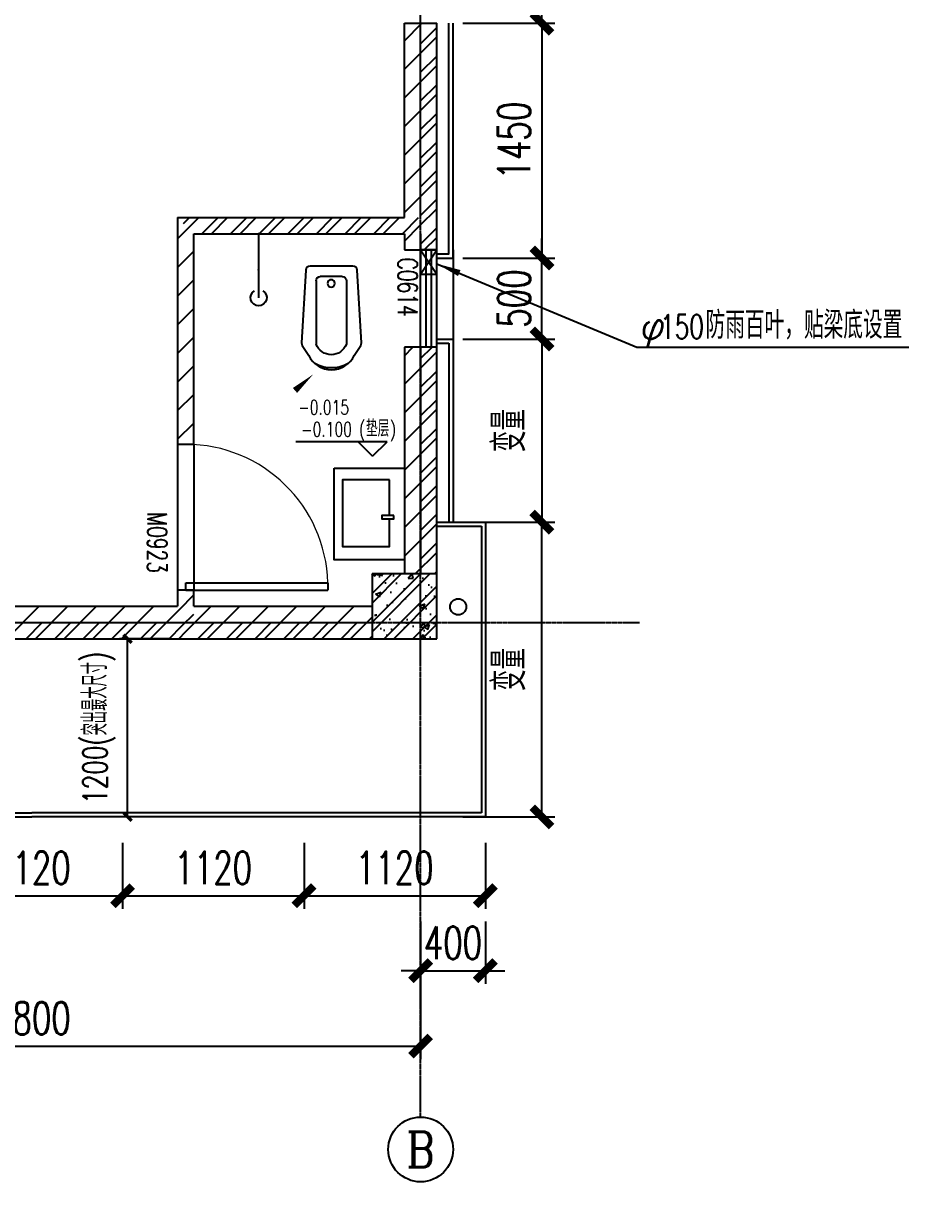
# Model space of a CAD drawing. Extents: x -202236 to 1002404, y -663931 to 1550022.
# Drawn here: x -163036 to -157568, y -348205 to -341052 of the extents above; entities that cross this region are included whole.
import ezdxf
from ezdxf.enums import TextEntityAlignment as Align

# ---------------------------------------------------------------- set-up
doc = ezdxf.new("R2010")
doc.units = 0
doc.linetypes.add('DOTE', pattern=[2.42, 2, -0.2, 0.02, -0.2])
for name, color, linetype in [('!ZN3-铝板幕墙-3', 3, 'Continuous'), ('25mm厚湿贴石材', 35, 'Continuous'), ('3索引', 3, 'Continuous'), ('A-AXIS-D', 1, 'Continuous'), ('A-AXIS-DOTE', 14, 'DOTE'), ('A-AXIS-DP', 126, 'Continuous'), ('A-AXIS-ELEV', 4, 'Continuous'), ('A-DRAIN', 142, 'Continuous'), ('A-LIN-V', 9, 'Continuous'), ('A-LVTRY', 212, 'Continuous'), ('A-TEXT', 61, 'Continuous'), ('A-WINDOW', 140, 'Continuous'), ('AS-COLN', 6, 'Continuous'), ('AS-WALL', 40, 'Continuous'), ('DIM', 173, 'Continuous'), ('DIM_SYMB', 3, 'Continuous'), ('PUB_HATCH', 8, 'Continuous'), ('PUB_TEXT', 7, 'Continuous'), ('宿舍-1i$0$单元1$0$LVTRY', 6, 'Continuous')]:
    doc.layers.add(name, color=color, linetype=linetype)
doc.styles.add('_TCH_AXIS', font='COMPLEX', dxfattribs={"bigfont": 'GBCBIG'})
doc.styles.add('_TCH_DIM', font='SIMPLEX', dxfattribs={"bigfont": 'GBCBIG'})
doc.styles.add('_TCH_DIM_T3', font='SIMPLEX', dxfattribs={"width": 0.705882, "bigfont": 'GBCBIG'})
doc.styles.add('_TCH_SPACE', font='SIMPLEX', dxfattribs={"height": 5, "bigfont": 'GBCBIG'})
doc.styles.add('DHTEXT-1', font='ROMANS.shx', dxfattribs={"width": 0.7, "bigfont": 'CHINESE.shx'})
doc.dimstyles.new('_TCH_ARCH&&50', dxfattribs={"dimtxt": 148.75, "dimasz": 50, "dimexe": 50, "dimexo": 50, "dimgap": 63.125, "dimtad": 1, "dimdec": 0, "dimzin": 0, "dimdsep": 46, "dimtxsty": '_TCH_DIM_T3', "dimblk": 'ARCHTICK', "dimcen": 0.09, "dimclrt": 7, "dimazin": 2, "dimtfac": 1, "dimtdec": 0, "dimtix": 1, "dimtmove": 2, "dimatfit": 3, "dimfxl": 0, "dimtolj": 1, "dimtzin": 0, "dimarcsym": 0})
doc.dimstyles.new('ZN80', dxfattribs={"dimscale": 80, "dimtxt": 2.5, "dimasz": 1.5, "dimexe": 1, "dimexo": 2, "dimgap": 0.9, "dimtad": 1, "dimdec": 0, "dimdsep": 46, "dimtxsty": 'DHTEXT-1', "dimblk": 'ARCHTICK', "dimcen": 2.5, "dimclrd": 173, "dimclre": 173, "dimclrt": 7, "dimazin": 2, "dimtfac": 0.4, "dimtdec": 0, "dimtix": 1, "dimtmove": 2, "dimatfit": 3, "dimfxl": 0, "dimtolj": 1, "dimtzin": 0, "dimarcsym": 0})
pattern_1 = [(45, (-52928.15, -953182.86), (-88.388383, 88.388383), [])]
pattern_2 = [(45, (112454.18, -608430.59), (-88.388383, 88.388383), [])]

# ---------------------------------------------------------------- blocks, each defined once
blk = doc.blocks.new('宿舍-1i$0$单元1$0$$lvtry$00000168')
at = {"color": 0}
blk.add_line((0, 0), (0, -395), dxfattribs=at)
blk.add_arc((0, -395), 50, 121.03319, 58.96681, dxfattribs=at)
for p in [(0, 0), (0, -222.5)]:
    blk.add_point(p, dxfattribs=at)
blk = doc.blocks.new('_ArchTick')
at = {"color": 0, "linetype": 'ByBlock', "const_width": 0.4}
blk.add_lwpolyline([(-0.5, -0.5), (0.5, 0.5)], dxfattribs=at)
blk = doc.blocks.new('*D272')
at = {"layer": 'A-AXIS-DP', "color": 0, "lineweight": -2, "transparency": 16777216}
for p, q in [((-162122.3, -344852.3), (-162441.3, -344852.3)), ((-162391.3, -345952.3), (-162391.3, -344852.3)), ((-162122.3, -345952.3), (-162441.3, -345952.3))]:
    blk.add_line(p, q, dxfattribs=at)
at = {"layer": 'Defpoints', "color": 0, "transparency": 16777216}
for p in [(-162391.3, -344852.3), (-162072.3, -344852.3), (-162072.3, -345952.3)]:
    blk.add_point(p, dxfattribs=at)
at = {"layer": 'A-AXIS-DP', "color": 0, "lineweight": -2, "transparency": 16777216, "xscale": 50, "yscale": 50, "zscale": 50}
for p, rotation in [((-162391.3, -344852.3), 90), ((-162391.3, -345952.3), 270)]:
    blk.add_blockref('_ArchTick', p, dxfattribs=dict(at, rotation=rotation))
at = {"layer": 'A-AXIS-DP', "color": 7, "transparency": 16777216, "insert": (-162567.8, -345402.3), "char_height": 148.75, "attachment_point": 5, "rotation": 90, "style": '_TCH_DIM_T3'}
blk.add_mtext('\\A1;1200(突出最大尺寸)', dxfattribs=at)
blk = doc.blocks.new('*D369')
at = {"layer": 'Defpoints', "color": 0, "ltscale": 800, "transparency": 16777216}
for p in [(0, -2065.5), (4800, -2065.5), (4800, -2615.2)]:
    blk.add_point(p, dxfattribs=at)
at = {"layer": 'DIM', "color": 173, "linetype": 'ByBlock', "lineweight": -2, "ltscale": 800, "transparency": 16777216}
for p, q in [((0, -2225.5), (0, -2695.2)), ((4800, -2225.5), (4800, -2695.2)), ((0, -2615.2), (4800, -2615.2))]:
    blk.add_line(p, q, dxfattribs=at)
at = {"layer": 'DIM', "color": 173, "lineweight": -2, "ltscale": 800, "transparency": 16777216, "xscale": 120, "yscale": 120, "zscale": 120, "rotation": 180}
blk.add_blockref('_ArchTick', (0, -2615.2), dxfattribs=at)
at = {"layer": 'DIM', "color": 173, "lineweight": -2, "ltscale": 800, "transparency": 16777216, "xscale": 120, "yscale": 120, "zscale": 120}
blk.add_blockref('_ArchTick', (4800, -2615.2), dxfattribs=at)
at = {"layer": 'DIM', "color": 7, "ltscale": 800, "transparency": 16777216, "insert": (2400, -2443.2), "char_height": 200, "attachment_point": 5, "style": 'DHTEXT-1'}
blk.add_mtext('\\A1;4800', dxfattribs=at)
blk = doc.blocks.new('*D474')
at = {"layer": 'Defpoints', "color": 0, "ltscale": 800, "transparency": 16777216}
for p in [(-161302.3, -345952.3), (-160182.3, -345952.3), (-160182.3, -346438.9)]:
    blk.add_point(p, dxfattribs=at)
at = {"layer": 'DIM', "color": 173, "linetype": 'ByBlock', "lineweight": -2, "ltscale": 800, "transparency": 16777216}
for p, q in [((-161302.3, -346112.3), (-161302.3, -346518.9)), ((-160182.3, -346112.3), (-160182.3, -346518.9)), ((-161302.3, -346438.9), (-160182.3, -346438.9))]:
    blk.add_line(p, q, dxfattribs=at)
at = {"layer": 'DIM', "color": 173, "lineweight": -2, "ltscale": 800, "transparency": 16777216, "xscale": 120, "yscale": 120, "zscale": 120, "rotation": 180}
blk.add_blockref('_ArchTick', (-161302.3, -346438.9), dxfattribs=at)
at = {"layer": 'DIM', "color": 173, "lineweight": -2, "ltscale": 800, "transparency": 16777216, "xscale": 120, "yscale": 120, "zscale": 120}
blk.add_blockref('_ArchTick', (-160182.3, -346438.9), dxfattribs=at)
at = {"layer": 'DIM', "color": 7, "ltscale": 800, "transparency": 16777216, "insert": (-160742.3, -346266.9), "char_height": 200, "attachment_point": 5, "style": 'DHTEXT-1'}
blk.add_mtext('\\A1;1120', dxfattribs=at)
blk = doc.blocks.new('*D477')
at = {"layer": 'Defpoints', "color": 0, "ltscale": 800, "transparency": 16777216}
for p in [(-163542.3, -345952.3), (-162422.3, -345952.3), (-162422.3, -346438.9)]:
    blk.add_point(p, dxfattribs=at)
at = {"layer": 'DIM', "color": 173, "linetype": 'ByBlock', "lineweight": -2, "ltscale": 800, "transparency": 16777216}
for p, q in [((-163542.3, -346112.3), (-163542.3, -346518.9)), ((-162422.3, -346112.3), (-162422.3, -346518.9)), ((-163542.3, -346438.9), (-162422.3, -346438.9))]:
    blk.add_line(p, q, dxfattribs=at)
at = {"layer": 'DIM', "color": 173, "lineweight": -2, "ltscale": 800, "transparency": 16777216, "xscale": 120, "yscale": 120, "zscale": 120, "rotation": 180}
blk.add_blockref('_ArchTick', (-163542.3, -346438.9), dxfattribs=at)
at = {"layer": 'DIM', "color": 173, "lineweight": -2, "ltscale": 800, "transparency": 16777216, "xscale": 120, "yscale": 120, "zscale": 120}
blk.add_blockref('_ArchTick', (-162422.3, -346438.9), dxfattribs=at)
at = {"layer": 'DIM', "color": 7, "ltscale": 800, "transparency": 16777216, "insert": (-162982.3, -346266.9), "char_height": 200, "attachment_point": 5, "style": 'DHTEXT-1'}
blk.add_mtext('\\A1;1120', dxfattribs=at)
blk = doc.blocks.new('*D478')
at = {"layer": 'Defpoints', "color": 0, "ltscale": 800, "transparency": 16777216}
for p in [(-162422.3, -345952.3), (-161302.3, -345952.3), (-161302.3, -346438.9)]:
    blk.add_point(p, dxfattribs=at)
at = {"layer": 'DIM', "color": 173, "linetype": 'ByBlock', "lineweight": -2, "ltscale": 800, "transparency": 16777216}
for p, q in [((-162422.3, -346112.3), (-162422.3, -346518.9)), ((-161302.3, -346112.3), (-161302.3, -346518.9)), ((-162422.3, -346438.9), (-161302.3, -346438.9))]:
    blk.add_line(p, q, dxfattribs=at)
at = {"layer": 'DIM', "color": 173, "lineweight": -2, "ltscale": 800, "transparency": 16777216, "xscale": 120, "yscale": 120, "zscale": 120, "rotation": 180}
blk.add_blockref('_ArchTick', (-162422.3, -346438.9), dxfattribs=at)
at = {"layer": 'DIM', "color": 173, "lineweight": -2, "ltscale": 800, "transparency": 16777216, "xscale": 120, "yscale": 120, "zscale": 120}
blk.add_blockref('_ArchTick', (-161302.3, -346438.9), dxfattribs=at)
at = {"layer": 'DIM', "color": 7, "ltscale": 800, "transparency": 16777216, "insert": (-161862.3, -346266.9), "char_height": 200, "attachment_point": 5, "style": 'DHTEXT-1'}
blk.add_mtext('\\A1;1120', dxfattribs=at)
blk = doc.blocks.new('*D480')
at = {"layer": 'Defpoints', "color": 0, "ltscale": 800, "transparency": 16777216}
for p in [(-160582.3, -346438.9), (-160182.3, -346438.9), (-160182.3, -346901.9)]:
    blk.add_point(p, dxfattribs=at)
at = {"layer": 'DIM', "color": 173, "linetype": 'ByBlock', "lineweight": -2, "ltscale": 800, "transparency": 16777216}
for p, q in [((-160582.3, -346598.9), (-160582.3, -346981.9)), ((-160182.3, -346598.9), (-160182.3, -346981.9)), ((-160582.3, -346901.9), (-160702.3, -346901.9)), ((-160582.3, -346901.9), (-160182.3, -346901.9)), ((-160182.3, -346901.9), (-160062.3, -346901.9))]:
    blk.add_line(p, q, dxfattribs=at)
at = {"layer": 'DIM', "color": 173, "lineweight": -2, "ltscale": 800, "transparency": 16777216, "xscale": 120, "yscale": 120, "zscale": 120}
blk.add_blockref('_ArchTick', (-160582.3, -346901.9), dxfattribs=at)
at = {"layer": 'DIM', "color": 173, "lineweight": -2, "ltscale": 800, "transparency": 16777216, "xscale": 120, "yscale": 120, "zscale": 120, "rotation": 180}
blk.add_blockref('_ArchTick', (-160182.3, -346901.9), dxfattribs=at)
at = {"layer": 'DIM', "color": 7, "ltscale": 800, "transparency": 16777216, "insert": (-160382.3, -346729.9), "char_height": 200, "attachment_point": 5, "style": 'DHTEXT-1'}
blk.add_mtext('\\A1;400', dxfattribs=at)
blk = doc.blocks.new('*D481')
at = {"layer": 'Defpoints', "color": 0, "ltscale": 800, "transparency": 16777216}
for p in [(-160482.7, -342502.3), (-159833.2, -342502.3), (-160482.7, -343002.3)]:
    blk.add_point(p, dxfattribs=at)
at = {"layer": 'DIM', "color": 173, "linetype": 'ByBlock', "lineweight": -2, "ltscale": 800, "transparency": 16777216}
for p, q in [((-159833.2, -342502.3), (-159833.2, -342382.3)), ((-160322.7, -342502.3), (-159753.2, -342502.3)), ((-159833.2, -343002.3), (-159833.2, -342502.3)), ((-160322.7, -343002.3), (-159753.2, -343002.3)), ((-159833.2, -343002.3), (-159833.2, -343122.3))]:
    blk.add_line(p, q, dxfattribs=at)
at = {"layer": 'DIM', "color": 173, "lineweight": -2, "ltscale": 800, "transparency": 16777216, "xscale": 120, "yscale": 120, "zscale": 120}
for p, rotation in [((-159833.2, -342502.3), 270), ((-159833.2, -343002.3), 90)]:
    blk.add_blockref('_ArchTick', p, dxfattribs=dict(at, rotation=rotation))
at = {"layer": 'DIM', "color": 7, "ltscale": 800, "transparency": 16777216, "insert": (-160005.2, -342752.3), "char_height": 200, "attachment_point": 5, "rotation": 90, "style": 'DHTEXT-1'}
blk.add_mtext('\\A1;500', dxfattribs=at)
blk = doc.blocks.new('*D482')
at = {"layer": 'Defpoints', "color": 0, "ltscale": 800, "transparency": 16777216}
for p in [(-160482.7, -343002.3), (-160482.7, -344132.6), (-159833.2, -344132.6)]:
    blk.add_point(p, dxfattribs=at)
at = {"layer": 'DIM', "color": 173, "linetype": 'ByBlock', "lineweight": -2, "ltscale": 800, "transparency": 16777216}
for p, q in [((-160322.7, -343002.3), (-159753.2, -343002.3)), ((-159833.2, -343002.3), (-159833.2, -344132.6)), ((-160322.7, -344132.6), (-159753.2, -344132.6))]:
    blk.add_line(p, q, dxfattribs=at)
at = {"layer": 'DIM', "color": 173, "lineweight": -2, "ltscale": 800, "transparency": 16777216, "xscale": 120, "yscale": 120, "zscale": 120}
for p, rotation in [((-159833.2, -343002.3), 90), ((-159833.2, -344132.6), 270)]:
    blk.add_blockref('_ArchTick', p, dxfattribs=dict(at, rotation=rotation))
at = {"layer": 'DIM', "color": 7, "ltscale": 800, "transparency": 16777216, "insert": (-160035.7, -343567.4), "char_height": 200, "attachment_point": 5, "rotation": 90, "style": 'DHTEXT-1'}
blk.add_mtext('\\A1;变量', dxfattribs=at)
blk = doc.blocks.new('*D483')
at = {"layer": 'Defpoints', "color": 0, "ltscale": 800, "transparency": 16777216}
for p in [(-160482.7, -344132.6), (-159833.2, -344132.6), (-160482.7, -345952.3)]:
    blk.add_point(p, dxfattribs=at)
at = {"layer": 'DIM', "color": 173, "linetype": 'ByBlock', "lineweight": -2, "ltscale": 800, "transparency": 16777216}
for p, q in [((-160322.7, -344132.6), (-159753.2, -344132.6)), ((-159833.2, -345952.3), (-159833.2, -344132.6)), ((-160322.7, -345952.3), (-159753.2, -345952.3))]:
    blk.add_line(p, q, dxfattribs=at)
at = {"layer": 'DIM', "color": 173, "lineweight": -2, "ltscale": 800, "transparency": 16777216, "xscale": 120, "yscale": 120, "zscale": 120}
for p, rotation in [((-159833.2, -344132.6), 90), ((-159833.2, -345952.3), 270)]:
    blk.add_blockref('_ArchTick', p, dxfattribs=dict(at, rotation=rotation))
at = {"layer": 'DIM', "color": 7, "ltscale": 800, "transparency": 16777216, "insert": (-160035.7, -345042.4), "char_height": 200, "attachment_point": 5, "rotation": 90, "style": 'DHTEXT-1'}
blk.add_mtext('\\A1;变量', dxfattribs=at)
blk = doc.blocks.new('*D484')
at = {"layer": 'Defpoints', "color": 0, "ltscale": 800, "transparency": 16777216}
for p in [(-160482.7, -341052.3), (-160482.7, -342502.3), (-159833.2, -342502.3)]:
    blk.add_point(p, dxfattribs=at)
at = {"layer": 'DIM', "color": 173, "linetype": 'ByBlock', "lineweight": -2, "ltscale": 800, "transparency": 16777216}
for p, q in [((-160322.7, -341052.3), (-159753.2, -341052.3)), ((-159833.2, -341052.3), (-159833.2, -342502.3)), ((-160322.7, -342502.3), (-159753.2, -342502.3))]:
    blk.add_line(p, q, dxfattribs=at)
at = {"layer": 'DIM', "color": 173, "lineweight": -2, "ltscale": 800, "transparency": 16777216, "xscale": 120, "yscale": 120, "zscale": 120}
for p, rotation in [((-159833.2, -341052.3), 90), ((-159833.2, -342502.3), 270)]:
    blk.add_blockref('_ArchTick', p, dxfattribs=dict(at, rotation=rotation))
at = {"layer": 'DIM', "color": 7, "ltscale": 800, "transparency": 16777216, "insert": (-160005.2, -341777.3), "char_height": 200, "attachment_point": 5, "rotation": 90, "style": 'DHTEXT-1'}
blk.add_mtext('\\A1;1450', dxfattribs=at)
blk = doc.blocks.new('*D485')
at = {"layer": 'Defpoints', "color": 0, "ltscale": 800, "transparency": 16777216}
for p in [(-160482.7, -334952.3), (-159833.2, -334952.3), (-160482.7, -341052.3)]:
    blk.add_point(p, dxfattribs=at)
at = {"layer": 'DIM', "color": 173, "linetype": 'ByBlock', "lineweight": -2, "ltscale": 800, "transparency": 16777216}
for p, q in [((-160322.7, -334952.3), (-159753.2, -334952.3)), ((-159833.2, -341052.3), (-159833.2, -334952.3)), ((-160322.7, -341052.3), (-159753.2, -341052.3))]:
    blk.add_line(p, q, dxfattribs=at)
at = {"layer": 'DIM', "color": 173, "lineweight": -2, "ltscale": 800, "transparency": 16777216, "xscale": 120, "yscale": 120, "zscale": 120}
for p, rotation in [((-159833.2, -334952.3), 90), ((-159833.2, -341052.3), 270)]:
    blk.add_blockref('_ArchTick', p, dxfattribs=dict(at, rotation=rotation))
at = {"layer": 'DIM', "color": 7, "ltscale": 800, "transparency": 16777216, "insert": (-160005.2, -338002.3), "char_height": 200, "attachment_point": 5, "rotation": 90, "style": 'DHTEXT-1'}
blk.add_mtext('\\A1;6100', dxfattribs=at)
blk = doc.blocks.new('$plan$00003701')
at = {"layer": 'A-LVTRY'}
for points in [[(-283, -432.9), (-283, 0), (283, 0), (283, -432.9), (-283, -432.9)], [(9.8, -66.1), (9.8, -139.5), (29, -139.5), (29, -66.1), (9.8, -66.1)], [(9.8, -93.2), (-211.9, -93.2)], [(-211.9, -93.2), (-211.9, -382.1), (200.2, -382.1), (200.2, -93.2), (29, -93.2)]]:
    blk.add_lwpolyline(points, dxfattribs=at)
blk = doc.blocks.new('$plan$00002873')
at = {"layer": 'A-LVTRY'}
for p, q in [((-65.7, -64.7), (69.3, -64.7)), ((-91.7, -90.7), (-91.7, -481.9)), ((95.3, -90.7), (95.3, -481.9))]:
    blk.add_line(p, q, dxfattribs=at)
blk.add_lwpolyline([(140.4, -552.4, -0.624736), (-140.4, -552.4), (-180.6, -489.2, -0.15876), (-184.6, -473.3), (-158.3, -24.1, -0.392703), (-132.4, 0), (132.3, 0, -0.392703), (158.3, -24.1), (184.6, -473.3, -0.161657), (180.6, -489.2)], format="xyb", close=True, dxfattribs=at)
blk.add_circle((2.1, -106.7), 23.1, dxfattribs=at)
for centre, radius, start, end in [((-65.7, -90.7), 26, 90, 180), ((69.3, -90.7), 26, 0, 90), ((1.8, -446.8), 99.9, 200.59819, 339.40181), ((0, -421.7), 207, 240.02932, 299.97068)]:
    blk.add_arc(centre, radius, start, end, dxfattribs=at)
blk = doc.blocks.new('$DorLib2D$00000001')
for p, q in [((0.45, 0.975), (0.5, 0.975)), ((0.45, 0), (0.45, 0.975)), ((0.5, 0), (0.5, 0.975)), ((0.5, 0), (0.45, 0))]:
    blk.add_line(p, q)
at = {"lineweight": 13}
blk.add_arc((0.475, 0), 0.975, 91.46928, 180, dxfattribs=at)
blk = doc.blocks.new('A$C41e9c35d')
at = {"layer": 'PUB_HATCH'}
h = blk.add_hatch(dxfattribs=at)
h.set_pattern_fill('普通砖', color=256, scale=50, style=0)
h.set_pattern_definition(pattern_2)
h.paths.add_polyline_path([(4766.8, 2450), (4900.1, 2450), (4900.1, 3700), (4700.1, 3700), (4700.1, 2500)])
h = blk.add_hatch(dxfattribs=at)
h.set_pattern_fill('普通砖', color=256, scale=50, style=0)
h.set_pattern_definition(pattern_2)
h.paths.add_polyline_path([(3300, 2500), (3400, 2400), (4700.1, 2400), (4766.8, 2450), (4700.1, 2500)])
h = blk.add_hatch(dxfattribs=at)
h.set_pattern_fill('普通砖', color=256, scale=50, style=0)
h.set_pattern_definition(pattern_2)
h.paths.add_polyline_path([(3300, 2500), (3300, 1100), (3400, 1100), (3400, 2400)])
h = blk.add_hatch(dxfattribs=at)
h.set_pattern_fill('普通砖', color=256, scale=50, style=0)
h.set_pattern_definition(pattern_2)
h.paths.add_polyline_path([(4700.1, 2400), (4700.1, 2300), (4900.1, 2300), (4900.1, 2450), (4766.8, 2450)])
h = blk.add_hatch(dxfattribs=at)
h.set_pattern_fill('普通砖', color=256, scale=50, style=0)
h.set_pattern_definition(pattern_2)
h.paths.add_polyline_path([(4700.1, 300), (4900, 300), (4900, 50), (4900.1, 50), (4900.1, 1700), (4700.1, 1700)])
h = blk.add_hatch(dxfattribs=at)
h.set_pattern_fill('钢筋混凝土', color=256, scale=50, style=0)
h.set_pattern_definition([(45, (112454.18, -608520.34), (-88.388348, 88.388348), []), (50, (112454.18, -608520.34), (358.63009, -31.37607), [37.5, -412.5]), (355, (112454.2, -608520.34), (-69.37567, 376.09607), [30, -330]), (100.4514, (112484.07, -608522.96), (289.2547, 344.71977), [31.8701, -350.57106]), (46.1842, (112454.2, -608420.34), (533.62052, -82.7595), [56.25, -618.75]), (96.6356, (112498.65, -608427.24), (467.33135, 487.05894), [47.80514, -525.8565]), (351.1842, (112454.2, -608420.34), (467.33097, 487.0593), [45, -495]), (21, (112504.18, -608445.34), (298.45353, -201.30945), [37.5, -412.5]), (326, (112504.2, -608445.34), (121.65767, 362.57502), [30, -330]), (71.4514, (112529.06, -608462.12), (420.11131, 161.26525), [31.8701, -350.57106]), (37.5, (112454.18, -608520.34), (6.079928, 166.446927), [0, -326, 0, -335, 0, -331.25]), (7.5, (112454.18, -608520.34), (131.53477, 197.205856), [0, -191, 0, -318.5, 0, -126.25]), (327.5, (112342.68, -608520.34), (266.911218, -11.277436), [0, -125, 0, -390, 0, -517.5]), (317.5, (112292.68, -608520.34), (291.593085, 50.05249), [0, -162.5, 0, -259, 0, -367.5])])
h.paths.add_polyline_path([(4500, 300), (4500, -100), (4900, -100), (4900, 300)])
h = blk.add_hatch(dxfattribs=at)
h.set_pattern_fill('普通砖', color=256, scale=50, style=0)
h.set_pattern_definition(pattern_2)
h.paths.add_polyline_path([(3400, 100), (3400, 200), (3300, 200), (3300, 100), (3350, 33.3)])
h = blk.add_hatch(dxfattribs=at)
h.set_pattern_fill('普通砖', color=256, scale=50, style=0)
h.set_pattern_definition(pattern_2)
h.paths.add_polyline_path([(302.5, 100), (302.5, -100), (3350, -100), (3350, 33.3), (3300, 100)])
h = blk.add_hatch(dxfattribs=at)
h.set_pattern_fill('普通砖', color=256, scale=50, style=0)
h.set_pattern_definition(pattern_2)
h.paths.add_polyline_path([(4500, -100), (4500, 100), (3400, 100), (3350, 33.3), (3350, -100)])
at = {"layer": 'AS-COLN'}
for p, q in [((4500, 300), (4500, -100)), ((4900, 300), (4500, 300)), ((4900, -100), (4900, 300)), ((4500, -100), (4900, -100))]:
    blk.add_line(p, q, dxfattribs=at)
at = {"layer": 'AS-WALL'}
for p, q in [((4700.1, 2500), (4700.1, 3700)), ((4700.1, 3700), (4900.1, 3700)), ((4900.1, 2450), (4900.1, 3700)), ((3300, 2500), (4700.1, 2500)), ((3300, 2500), (3300, 1100)), ((4900.1, 2300), (4900.1, 2450)), ((3400, 2400), (4700.1, 2400)), ((3400, 1100), (3400, 2400)), ((4700.1, 2400), (4700.1, 2300)), ((4700.1, 2300), (4900.1, 2300)), ((4900.1, 1700), (4700.1, 1700)), ((4700.1, 1700), (4700.1, 300)), ((4900.1, 50), (4900.1, 1700)), ((3300, 1100), (3400, 1100)), ((3400, 200), (3300, 200)), ((3300, 200), (3300, 100)), ((3400, 100), (3400, 200)), ((302.5, 100), (3300, 100)), ((3400, 100), (4500, 100)), ((4900, 50), (4900.1, 50)), ((302.5, -100), (3350, -100)), ((3350, -100), (4500, -100))]:
    blk.add_line(p, q, dxfattribs=at)
at = {"layer": 'A-LVTRY', "yscale": -1, "rotation": 179.9999999999999}
blk.add_blockref('$plan$00002873', (4250, 2200), dxfattribs=at)
at = {"layer": 'A-WINDOW', "xscale": 900, "yscale": 900, "zscale": 100, "rotation": 270.0000001821381}
blk.add_blockref('$DorLib2D$00000001', (3350, 650), dxfattribs=at)
at = {"layer": 'AS-WALL', "extrusion": (0, 0, -1), "xscale": -1, "zscale": -1, "rotation": 89.99999986126177}
blk.add_blockref('$plan$00003701', (-4700.1, 669.4), dxfattribs=at)
at = {"layer": '宿舍-1i$0$单元1$0$LVTRY', "xscale": -1}
blk.add_blockref('宿舍-1i$0$单元1$0$$lvtry$00000168', (3800, 2400), dxfattribs=at)
at = {"layer": 'A-TEXT', "style": '_TCH_SPACE', "width": 0.7}
blk.add_text('M0923', height=120.57, rotation=270, dxfattribs=at).set_placement((3113.3, 681.6))
blk = doc.blocks.new('A$C18b68702')
at = {"layer": 'A-LIN-V'}
blk.add_line((5000, 2300), (5000, 1700), dxfattribs=at)
blk = doc.blocks.new('A$C3a9aaf75')
at = {"layer": 'A-AXIS-D'}
blk.add_circle((4800, -3253), 200, dxfattribs=at)
at = {"layer": 'A-AXIS-DOTE'}
for p, q in [((4800, -3053), (4800, 14488.9)), ((-2735, 0), (6152, 0))]:
    blk.add_line(p, q, dxfattribs=at)
at = {"layer": 'PUB_TEXT', "style": '_TCH_AXIS'}
blk.add_text('B', height=217.6, dxfattribs=at).set_placement((4711.9, -3361.8), (4888.1, -3361.8), align=Align.FIT)
at = {"layer": 'DIM', "ltscale": 800}
dim = blk.add_aligned_dim(p1=(0, -2065.5), p2=(4800, -2065.5), distance=-549.7, dimstyle='ZN80', dxfattribs=at)
dim.commit()
dim.dimension.update_dxf_attribs({"geometry": '*D369', "text_midpoint": (2400, -2443.2)})

msp = doc.modelspace()

# ---------------------------------------------------------------- hatches: boundary and pattern name
at = {"layer": 'PUB_HATCH'}
h = msp.add_hatch(dxfattribs=at)
h.set_pattern_fill('普通砖', color=256, scale=50, style=0)
h.set_pattern_definition(pattern_1)
h.paths.add_polyline_path([(-160549, -342302.28), (-160482.33, -342302.28), (-160482.33, -341052.28), (-160582.33, -341052.28), (-160582.33, -342252.28)])
h = msp.add_hatch(dxfattribs=at)
h.set_pattern_fill('普通砖', color=256, scale=50, style=0)
h.set_pattern_definition(pattern_1)
h.paths.add_polyline_path([(-162082.33, -342252.28), (-161982.33, -342352.28), (-160582.33, -342352.28), (-160549, -342302.28), (-160582.33, -342252.28)])
h = msp.add_hatch(dxfattribs=at)
h.set_pattern_fill('普通砖', color=256, scale=50, style=0)
h.set_pattern_definition(pattern_1)
h.paths.add_polyline_path([(-160582.33, -342352.28), (-160582.33, -342452.28), (-160482.33, -342452.28), (-160482.33, -342302.28), (-160549, -342302.28)])
h = msp.add_hatch(dxfattribs=at)
h.set_pattern_fill('普通砖', color=256, scale=50, style=0)
h.set_pattern_definition(pattern_1)
h.paths.add_polyline_path([(-160582.33, -344452.28), (-160482.33, -344452.28), (-160482.33, -343052.28), (-160582.33, -343052.28)])
h = msp.add_hatch(dxfattribs=at)
h.set_pattern_fill('钢筋混凝土', color=256, scale=50, style=0)
h.set_pattern_definition([(45, (-52928.15, -953272.62), (-88.388348, 88.388348), []), (50, (-52928.15, -953272.62), (358.63009, -31.37607), [37.5, -412.5]), (355, (-52928.15, -953272.6), (-69.37567, 376.09607), [30, -330]), (100.4514, (-52898.26, -953275.23), (289.2547, 344.71977), [31.8701, -350.57106]), (46.1842, (-52928.15, -953172.6), (533.62052, -82.7595), [56.25, -618.75]), (96.6356, (-52883.7, -953179.5), (467.33135, 487.05894), [47.80514, -525.8565]), (351.1842, (-52928.15, -953172.6), (467.33097, 487.0593), [45, -495]), (21, (-52878.15, -953197.62), (298.45353, -201.30945), [37.5, -412.5]), (326, (-52878.15, -953197.6), (121.65767, 362.57502), [30, -330]), (71.4514, (-52853.27, -953214.4), (420.11131, 161.26525), [31.8701, -350.57106]), (37.5, (-52928.15, -953272.62), (6.079928, 166.446927), [0, -326, 0, -335, 0, -331.25]), (7.5, (-52928.15, -953272.62), (131.53477, 197.205856), [0, -191, 0, -318.5, 0, -126.25]), (327.5, (-53039.65, -953272.62), (266.911218, -11.277436), [0, -125, 0, -390, 0, -517.5]), (317.5, (-53089.65, -953272.62), (291.593085, 50.05249), [0, -162.5, 0, -259, 0, -367.5])])
h.paths.add_polyline_path([(-160882.33, -344452.28), (-160882.33, -344852.28), (-160482.33, -344852.28), (-160482.33, -344452.28)])
h = msp.add_hatch(dxfattribs=at)
h.set_pattern_fill('普通砖', color=256, scale=50, style=0)
h.set_pattern_definition(pattern_1)
h.paths.add_polyline_path([(-161982.33, -344752.28), (-161982.33, -344652.28), (-162082.33, -344652.28), (-162082.33, -344752.28), (-162032.33, -344785.61)])
h = msp.add_hatch(dxfattribs=at)
h.set_pattern_fill('普通砖', color=256, scale=50, style=0)
h.set_pattern_definition(pattern_1)
h.paths.add_polyline_path([(-165079.81, -344752.28), (-165079.81, -344852.28), (-162032.33, -344852.28), (-162032.33, -344785.61), (-162082.33, -344752.28)])
h = msp.add_hatch(dxfattribs=at)
h.set_pattern_fill('普通砖', color=256, scale=50, style=0)
h.set_pattern_definition(pattern_1)
h.paths.add_polyline_path([(-160882.33, -344852.28), (-160882.33, -344752.28), (-161982.33, -344752.28), (-162032.33, -344785.61), (-162032.33, -344852.28)])

# ---------------------------------------------------------------- linework, layer by layer
at = {"layer": '!ZN3-铝板幕墙-3'}
for p, q in [((-160482.33, -344132.62), (-160182.33, -344132.62)), ((-160482.33, -344157.62), (-160207.33, -344157.62)), ((-160207.33, -344157.62), (-160207.33, -345927.28)), ((-160182.33, -344132.62), (-160182.33, -345952.28)), ((-165782.33, -345952.28), (-162982.33, -345952.28)), ((-165757.33, -345927.28), (-162982.33, -345927.28)), ((-160207.33, -345927.28), (-162982.33, -345927.28)), ((-160182.33, -345952.28), (-162982.33, -345952.28))]:
    msp.add_line(p, q, dxfattribs=at)
at = {"layer": '25mm厚湿贴石材'}
for p, q in [((-160482.33, -343002.28), (-160382.33, -343002.28)), ((-160482.33, -343027.28), (-160407.33, -343027.28)), ((-160407.33, -343027.28), (-160407.33, -344132.62)), ((-160382.33, -343002.28), (-160382.33, -344132.62))]:
    msp.add_line(p, q, dxfattribs=at)
for points in [[(-160482.33, -342502.28), (-160382.33, -342502.28), (-160382.33, -341052.28), (-160382.33, -341052.28)], [(-160482.33, -342477.28), (-160407.33, -342477.28), (-160407.33, -341052.28), (-160407.33, -341052.28)]]:
    msp.add_lwpolyline(points, dxfattribs=at)
at = {"layer": 'A-AXIS-DP'}
for p, q in [((-160582.33, -342452.28), (-160482.33, -342602.28)), ((-160582.33, -342602.28), (-160482.33, -342452.28))]:
    msp.add_line(p, q, dxfattribs=at)
msp.add_lwpolyline([(-160582.33, -342602.28), (-160482.33, -342602.28), (-160482.33, -342452.28), (-160582.33, -342452.28)], close=True, dxfattribs=at)
at = {"layer": 'A-AXIS-ELEV'}
for p, q in [((-160788.88, -343635.95), (-161352.33, -343635.95)), ((-160878.88, -343725.95), (-160968.88, -343635.95)), ((-160878.88, -343725.95), (-160788.88, -343635.95))]:
    msp.add_line(p, q, dxfattribs=at)
at = {"layer": 'A-DRAIN', "color": 5}
msp.add_circle((-160350.37, -344655.55), 50, dxfattribs=at)
at = {"layer": 'A-LIN-V'}
msp.add_line((-160382.33, -342452.28), (-160382.33, -343052.27), dxfattribs=at)
at = {"layer": 'A-WINDOW'}
for p, q in [((-160582.33, -343052.28), (-160582.33, -342452.28)), ((-160549, -343052.28), (-160549, -342452.28)), ((-160515.66, -343052.28), (-160515.66, -342452.28)), ((-160482.33, -343052.28), (-160482.33, -342452.28)), ((-160482.33, -342537.28), (-159248.15, -343052.62)), ((-159248.15, -343052.62), (-157568.15, -343052.62)), ((-162082.33, -343652.28), (-162082.33, -344552.28)), ((-161982.33, -343652.28), (-161982.33, -344552.28))]:
    msp.add_line(p, q, dxfattribs=at)
msp.add_lwpolyline([(-160482.33, -342537.28, 0, 40, 0), (-160343.91, -342595.07, 0, 0, 0)], format="xyseb", dxfattribs=at)
at = {"layer": 'AS-COLN'}
for p, q in [((-160882.33, -344452.28), (-160882.33, -344852.28)), ((-160482.33, -344452.28), (-160882.33, -344452.28)), ((-160482.33, -344852.28), (-160482.33, -344452.28)), ((-160882.33, -344852.28), (-160482.33, -344852.28))]:
    msp.add_line(p, q, dxfattribs=at)
at = {"layer": 'AS-WALL'}
for p, q in [((-160582.33, -342252.28), (-160582.33, -341052.28)), ((-160582.33, -341052.28), (-160482.33, -341052.28)), ((-160482.33, -342302.28), (-160482.33, -341052.28)), ((-162082.33, -342252.28), (-160682.23, -342252.28)), ((-160482.33, -342452.28), (-160482.33, -342302.28)), ((-161982.33, -342352.28), (-160682.23, -342352.28)), ((-160582.33, -342352.28), (-160582.33, -342452.28)), ((-160582.33, -342452.28), (-160482.33, -342452.28)), ((-160482.33, -343052.28), (-160582.33, -343052.28)), ((-160582.33, -343052.28), (-160582.33, -344452.28)), ((-160482.33, -344452.28), (-160482.33, -343052.28)), ((-165079.81, -344752.28), (-162082.33, -344752.28)), ((-161982.33, -344752.28), (-160882.33, -344752.28)), ((-165079.81, -344852.28), (-162032.33, -344852.28)), ((-162032.33, -344852.28), (-160882.33, -344852.28))]:
    msp.add_line(p, q, dxfattribs=at)
at = {"layer": 'DIM_SYMB'}
msp.add_lwpolyline([(-161598.15, -343532.62, 0, 0, 0), (-161245.61, -343220.31, 0, 40, 0), (-161357.89, -343319.78, 0, 0, 0)], format="xyseb", dxfattribs=at)

# ---------------------------------------------------------------- block references
at = {"layer": '3索引', "ltscale": 800}
for name in ['A$C18b68702', 'A$C41e9c35d']:
    msp.add_blockref(name, (-165382.33, -344752.28), dxfattribs=at)
at = {"layer": 'A-AXIS-D', "ltscale": 800}
msp.add_blockref('A$C3a9aaf75', (-165382.33, -344752.28), dxfattribs=at)
at = {"layer": '宿舍-1i$0$单元1$0$LVTRY', "xscale": -1}
msp.add_blockref('宿舍-1i$0$单元1$0$$lvtry$00000168', (-161582.33, -342352.28), dxfattribs=at)

# ---------------------------------------------------------------- texts
at = {"layer": 'A-TEXT', "style": '_TCH_SPACE', "width": 0.7}
for s, p in [('C0614', (-160722.87, -342499.46)), ('M0923', (-162269.01, -344070.7))]:
    msp.add_text(s, height=120.567, rotation=270, dxfattribs=at).set_placement(p)
at = {"layer": 'PUB_TEXT', "style": '_TCH_DIM'}
for s, height, p in [('防雨百叶，贴梁底设置', 168.794, (-158823.31, -343000.12)), ('φ', 168.79, (-159226.18, -343000.12)), ('垫层', 101.277, (-160920.33, -343604.45))]:
    msp.add_text(s, height=height, dxfattribs=at).set_placement(p)
at = {"layer": 'PUB_TEXT', "style": '_TCH_DIM', "width": 0.705882}
for s, height, p in [('150', 148.75, (-159103.31, -343000.12)), ('-0.015', 89.25, (-161337.33, -343467.95)), ('-0.100', 89.25, (-161319.33, -343604.45)), ('(', 89.25, (-160962.33, -343604.45)), (')', 89.25, (-160772.88, -343604.45))]:
    msp.add_text(s, height=height, dxfattribs=at).set_placement(p)

# ---------------------------------------------------------------- dimensions: what is measured, and where the dimension line sits
at = {"layer": 'A-AXIS-DP'}
dim = msp.add_aligned_dim(p1=(-162072.33, -345952.28), p2=(-162072.33, -344852.28), distance=319.02, text='1200(突出最大尺寸)', dimstyle='_TCH_ARCH&&50', dxfattribs=at)
dim.commit()
dim.dimension.update_dxf_attribs({"geometry": '*D272', "text_midpoint": (-162567.81, -345402.28)})
at = {"layer": 'DIM', "ltscale": 800}
for base, p1, p2, picture, middle in [((-159833.17, -334952.28), (-160482.66, -341052.28), (-160482.66, -334952.28), '*D485', (-160005.17, -338002.28)), ((-159833.17, -342502.28), (-160482.66, -341052.28), (-160482.66, -342502.28), '*D484', (-160005.17, -341777.28)), ((-159833.17, -342502.28), (-160482.66, -343002.28), (-160482.66, -342502.28), '*D481', (-160005.17, -342752.28))]:
    dim = msp.add_linear_dim(base=base, p1=p1, p2=p2, angle=90, dimstyle='ZN80', dxfattribs=at)
    dim.commit()
    dim.dimension.update_dxf_attribs({"geometry": picture, "text_midpoint": middle})
for p1, picture, middle in [((-160482.66, -343002.28), '*D482', (-160035.7, -343567.45)), ((-160482.66, -345952.28), '*D483', (-160035.7, -345042.45))]:
    dim = msp.add_linear_dim(base=(-159833.17, -344132.62), p1=p1, p2=(-160482.66, -344132.62), angle=90, text='变量', dimstyle='ZN80', dxfattribs=at)
    dim.commit()
    dim.dimension.update_dxf_attribs({"geometry": picture, "text_midpoint": middle})
for base, p1, p2, picture, middle in [((-162422.33, -346438.88), (-163542.33, -345952.28), (-162422.33, -345952.28), '*D477', (-162982.33, -346266.88)), ((-161302.33, -346438.88), (-162422.33, -345952.28), (-161302.33, -345952.28), '*D478', (-161862.33, -346266.88)), ((-160182.33, -346438.88), (-161302.33, -345952.28), (-160182.33, -345952.28), '*D474', (-160742.33, -346266.88)), ((-160182.33, -346901.92), (-160582.33, -346438.88), (-160182.33, -346438.88), '*D480', (-160382.33, -346729.92))]:
    dim = msp.add_linear_dim(base=base, p1=p1, p2=p2, dimstyle='ZN80', dxfattribs=at)
    dim.commit()
    dim.dimension.update_dxf_attribs({"geometry": picture, "text_midpoint": middle})

doc.saveas('drawing.dxf')
